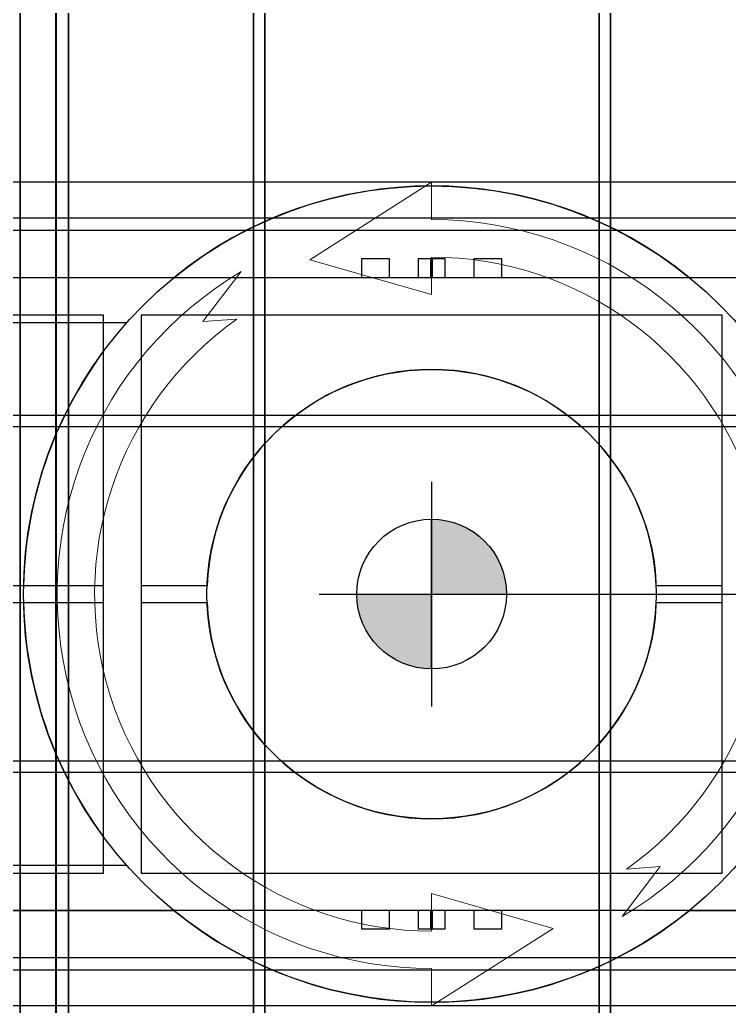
# Model space of a CAD drawing. Header units: millimetres. Extents: x 748 to 17792, y 1005 to 4889.
# Drawn here: x 964.4 to 1153.9, y 3725.5 to 3989 of the extents above; entities that cross this region are included whole.
import ezdxf

# ---------------------------------------------------------------- set-up
doc = ezdxf.new("R2010")
doc.units = ezdxf.units.MM
doc.linetypes.add('PHANTOM', pattern=[12.7, 6.35, -1.27, 1.27, -1.27, 1.27, -1.27])
for name, color, linetype, true_color in [('PK24-SYS-ROOM', 8, 'Continuous', 0x808080), ('PK24E-COMP-PALLET', 132, 'Continuous', 0x00b7c8), ('PK24E-HELPER', 253, 'PHANTOM', 0xa1a1a1), ('PK24E-SYS-LIFT', 31, 'Continuous', 0xffcc5a)]:
    doc.layers.add(name, color=color, linetype=linetype, true_color=true_color)
doc.layers.add('PK24E', color=7, linetype='Continuous')
doc.layers.add('PKE24E-HIDDEN', color=7, linetype='Continuous')
doc.layers.add('PK24E-TTARROW', color=20, linetype='Continuous', lineweight=20, true_color=0xf54b32)

# ---------------------------------------------------------------- blocks, each defined once
blk = doc.blocks.new('ELIFTTT-CHASIS--TOP-COMP-PKE24')
at = {"layer": 'PK24E-SYS-LIFT'}
for p, q in [((-68.85, 84.5), (-161.2, 84.5)), ((249.75, 84.5), (68.85, 84.5)), ((-249.75, 72.5), (-81.39, 72.5)), ((-81.39, -72.5), (-249.75, -72.5)), ((-141.25, -84.5), (-68.85, -84.5)), ((68.85, -84.5), (171.2, -84.5))]:
    blk.add_line(p, q, dxfattribs=at)
for radius in [109, 60]:
    blk.add_circle((0, 0), radius, dxfattribs=at)
blk = doc.blocks.new('ELIFTTT-TT--TOP-COMP-PKE24')
at = {"layer": 'PK24E-SYS-LIFT'}
for p, q in [((-18.75, 89.5), (-18.75, 84.5)), ((-11.25, 89.5), (-18.75, 89.5)), ((-11.25, 84.5), (-11.25, 89.5)), ((-3.6, 89.5), (-3.6, 84.5)), ((-3.6, 89.5), (-3.58, 89.5)), ((-3.58, 89.5), (-3.58, 84.5)), ((-0.17, 89.5), (-3.58, 89.5)), ((-0.17, 84.5), (-0.17, 89.5)), ((-0.17, 89.5), (0.17, 89.5)), ((0.17, 89.5), (0.17, 84.5)), ((3.58, 89.5), (0.17, 89.5)), ((3.58, 84.5), (3.58, 89.5)), ((3.58, 89.5), (3.6, 89.5)), ((3.6, 84.5), (3.6, 89.5)), ((11.25, 89.5), (11.25, 84.5)), ((18.75, 89.5), (11.25, 89.5)), ((18.75, 84.5), (18.75, 89.5)), ((230.5, 84.5), (-230.5, 84.5)), ((-87.6, 74.5), (-220.5, 74.5)), ((-87.6, -74.5), (-87.6, 74.5)), ((77.6, 74.5), (-77.6, 74.5)), ((-77.6, 74.5), (-77.6, -74.5)), ((77.6, -74.5), (77.6, 74.5)), ((-87.6, 2.25), (-220, 2.25)), ((-59.96, 2.25), (-77.6, 2.25)), ((77.6, 2.25), (59.96, 2.25)), ((-220, -2.25), (-87.6, -2.25)), ((-77.6, -2.25), (-59.96, -2.25)), ((59.96, -2.25), (77.6, -2.25)), ((-220.5, -74.5), (-87.6, -74.5)), ((-77.6, -74.5), (77.6, -74.5)), ((230.5, -84.5), (-230.5, -84.5)), ((-18.75, -84.5), (-18.75, -89.5)), ((-11.25, -89.5), (-11.25, -84.5)), ((-3.6, -84.5), (-3.6, -89.5)), ((-3.58, -84.5), (-3.58, -89.5)), ((-0.17, -89.5), (-0.17, -84.5)), ((0.17, -84.5), (0.17, -89.5)), ((3.58, -89.5), (3.58, -84.5)), ((3.6, -89.5), (3.6, -84.5)), ((11.25, -84.5), (11.25, -89.5)), ((18.75, -89.5), (18.75, -84.5)), ((-11.25, -89.5), (-18.75, -89.5)), ((-3.58, -89.5), (-3.6, -89.5)), ((-0.17, -89.5), (-3.58, -89.5)), ((0.17, -89.5), (-0.17, -89.5)), ((3.58, -89.5), (0.17, -89.5)), ((3.6, -89.5), (3.58, -89.5)), ((18.75, -89.5), (11.25, -89.5))]:
    blk.add_line(p, q, dxfattribs=at)
for radius, start, end in [(109, 50.8258, 129.1742), (109, 143.482, 178.8172), (60, 2.1491, 177.8509), (109, 181.1828, 216.518), (60, 182.1491, 270), (60, 270, 357.8509), (109, 230.8258, 309.1742)]:
    blk.add_arc((0, 0), radius, start, end, dxfattribs=at)
blk = doc.blocks.new('*U56')
at = {"layer": 'PK24E-COMP-PALLET'}
for p, q in [((262.27, 110), (-262.27, 110)), ((249.45, 100.42), (-249.45, 100.42)), ((249.45, 97.11), (-249.45, 97.11)), ((249.45, 47.67), (-249.45, 47.67)), ((249.45, 44.65), (-249.45, 44.65)), ((249.45, -44.65), (-249.45, -44.65)), ((249.45, -47.67), (-249.45, -47.67)), ((249.45, -97.11), (-249.45, -97.11)), ((249.45, -100.42), (-249.45, -100.42)), ((262.27, -110), (-262.27, -110))]:
    blk.add_line(p, q, dxfattribs=at)
at = {"layer": 'PK24E-HELPER'}
blk.add_point((0, 0), dxfattribs=at)
blk = doc.blocks.new('TTARROW---TOP-DECOR-PK24')
at = {"layer": 'PK24E-TTARROW'}
for points in [[(0, 90), (0, 80), (-32.49, 89.27), (0, 110), (0, 100, -0.763437), (50.85, -86.11), (61.06, -72.77), (52.06, -73.42, 0.73095)], [(0, -90), (0, -80), (32.49, -89.27), (0, -110), (0, -100, -0.763437), (-50.85, 86.11), (-61.06, 72.77), (-52.06, 73.42, 0.73095)]]:
    blk.add_lwpolyline(points, format="xyb", close=True, dxfattribs=at)
blk = doc.blocks.new('ELIFTTT---TOP-SYS-PKE24')
for name in ['ELIFTTT-CHASIS--TOP-COMP-PKE24', 'ELIFTTT-TT--TOP-COMP-PKE24', '*U56', 'TTARROW---TOP-DECOR-PK24']:
    blk.add_blockref(name, (0, 0))
blk = doc.blocks.new('*U50')
for p in [(0, 0), (50, 0), (0, -10), (0, -10), (50, -10), (50, -10), (0, -20), (0, -20), (50, -20), (50, -20), (0, -30), (50, -30)]:
    blk.add_point(p)
blk = doc.blocks.new('LAYOUT----DATA-PK24')
at = {"layer": 'PK24E'}
h = blk.add_hatch(color=4, dxfattribs=at)
h.dxf.hatch_style = 1
h.paths.add_polyline_path([(-20, 0, 0.414214), (0, -20), (0, 0)])
h.paths.add_polyline_path([(0, 0), (20, 0, 0.414214), (0, 20)])
at = {"layer": 'PK24E', "color": 4}
for p, q in [((0, 30), (0, -30)), ((0, -20), (0, 20)), ((-30, 0), (220, 0))]:
    blk.add_line(p, q, dxfattribs=at)
blk.add_circle((0, 0), 20, dxfattribs=at)
at = {"layer": 'PKE24E-HIDDEN'}
blk.add_blockref('*U50', (170, 0), dxfattribs=at)
blk = doc.blocks.new('ROOM-TBANKWIDEDOOR--TOP-SYS-PKE24')
at = {"layer": 'PK24-SYS-ROOM'}
for points in [[(-274, 83.09), (-274, 112.14), (-274, 154.51), (-294, 154.51), (-294, 252.11), (-294, 349.72), (311.13, 349.72), (311, 252.11), (311, 154.51), (274.26, 154.51), (274.26, 112.14), (274.26, 83.06, 0.742222)], [(-274, -83.09), (-274, -112.14), (-274, -154.51), (-294, -154.51), (-294, -252.11), (-294, -349.72), (311.13, -349.72), (311, -252.11), (311, -154.51), (274.26, -154.51), (274.26, -112.14), (274.26, -83.06, -0.742222)]]:
    blk.add_lwpolyline(points, format="xyb", close=True, dxfattribs=at)
at = {"layer": 'PK24-SYS-ROOM', "rotation": 90}
for p in [(0, 0), (0.13, -0.14)]:
    blk.add_blockref('*U56', p, dxfattribs=at)

msp = doc.modelspace()

# ---------------------------------------------------------------- block references
at = {"color": 50, "lineweight": 9}
for name in ['ROOM-TBANKWIDEDOOR--TOP-SYS-PKE24', 'ELIFTTT---TOP-SYS-PKE24', 'LAYOUT----DATA-PK24']:
    msp.add_blockref(name, (1074.44, 3835.62), dxfattribs=at)

doc.saveas('drawing.dxf')
